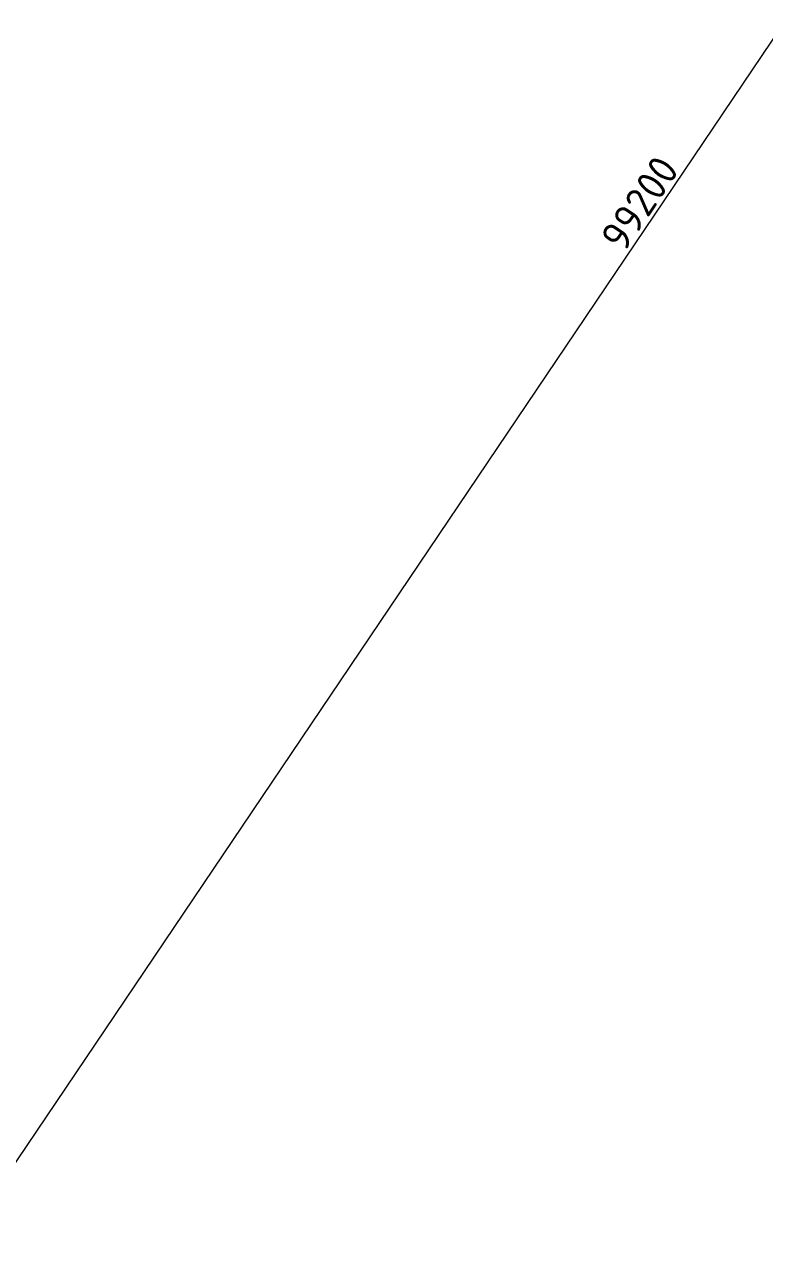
# Model space of a CAD drawing. Header units: millimetres. Extents: x -243740 to 150609, y -473655 to -165121.
# Drawn here: x 113044 to 122898, y -329956 to -313636 of the extents above; entities that cross this region are included whole.
import ezdxf

# ---------------------------------------------------------------- set-up
doc = ezdxf.new("R2010")
doc.units = ezdxf.units.MM
doc.linetypes.add('Штрих', pattern=[6.35, 3.175, -3.175])
doc.layers.add('A-ANNO-DIMS', color=7, linetype='Continuous', lineweight=9)
doc.layers.add('АР_монолит', color=252, linetype='Continuous', lineweight=50)
doc.layers.add('Вставка', color=252, linetype='Continuous')
doc.styles.add('GOST 2.304', font='')
doc.styles.get('GOST 2.304').set_extended_font_data('GOST Common')
doc.linetypes.add('Truba', pattern='A,3e-05,[4,MSH_7,S=1,R=0,X=0,Y=0],-3.022072', length=3.022102)
doc.dimstyles.new('М-200', dxfattribs={"dimtxt": 400, "dimasz": 160, "dimexe": 200, "dimexo": 400, "dimgap": 50, "dimtad": 1, "dimdec": 0, "dimzin": 0, "dimdsep": 46, "dimtxsty": 'GOST 2.304', "dimblk": 'ARCHTICK', "dimcen": 180, "dimdle": 200, "dimadec": 0, "dimazin": 0, "dimtfac": 1, "dimtdec": 0, "dimtmove": 1, "dimatfit": 0, "dimfxl": 1, "dimtolj": 1, "dimtzin": 0, "dimarcsym": 0})

# ---------------------------------------------------------------- blocks, each defined once
blk = doc.blocks.new('_ArchTick')
at = {"color": 0, "linetype": 'ByBlock', "const_width": 0.15}
blk.add_lwpolyline([(-0.5, -0.5), (0.5, 0.5)], dxfattribs=at)
blk = doc.blocks.new('*D5')
at = {"layer": 'A-ANNO-DIMS', "color": 0, "lineweight": -2, "transparency": 16777216}
for p, q in [((-538342, -257324), (-538177, -257436)), ((-593595, -339954), (-537899, -257382)), ((-593814, -339565), (-593649, -339677))]:
    blk.add_line(p, q, dxfattribs=at)
at = {"layer": 'Defpoints', "color": 0, "transparency": 16777216}
for p in [(-538011, -257548), (-538011, -257548), (-593483, -339788)]:
    blk.add_point(p, dxfattribs=at)
at = {"layer": 'A-ANNO-DIMS', "color": 0, "lineweight": -2, "transparency": 16777216, "xscale": 160, "yscale": 160, "zscale": 160}
for p, rotation in [((-538011, -257548), 55.99999854218721), ((-593483, -339788), 235.9999985421872)]:
    blk.add_blockref('_ArchTick', p, dxfattribs=dict(at, rotation=rotation))
at = {"layer": 'A-ANNO-DIMS', "color": 0, "transparency": 16777216, "insert": (-565954, -298528), "char_height": 400, "attachment_point": 5, "rotation": 56, "style": 'GOST 2.304'}
blk.add_mtext('\\A1;99200', dxfattribs=at)
blk = doc.blocks.new('Оси200')
at = {"layer": 'A-ANNO-DIMS'}
dim = blk.add_aligned_dim(p1=(-76255.4, -173643), p2=(-20783.5, -91402.5), distance=0, dimstyle='М-200', dxfattribs=at)
dim.commit()
dim.dimension.update_dxf_attribs({"geometry": '*D5', "text_midpoint": (-48726.7, -132382.9), "insert": (517227.4, 166145.4)})
blk = doc.blocks.new('A$C010e0e93')
at = {"layer": 'A-ANNO-DIMS'}
blk.add_blockref('Оси200', (404603.7, 213803.6), dxfattribs=at)

msp = doc.modelspace()

# ---------------------------------------------------------------- block references
at = {"layer": 'Вставка', "linetype": 'Truba', "lineweight": 30, "ltscale": 100}
msp.add_blockref('A$C010e0e93', (-234640, -397437), dxfattribs=at)

doc.saveas('drawing.dxf')
